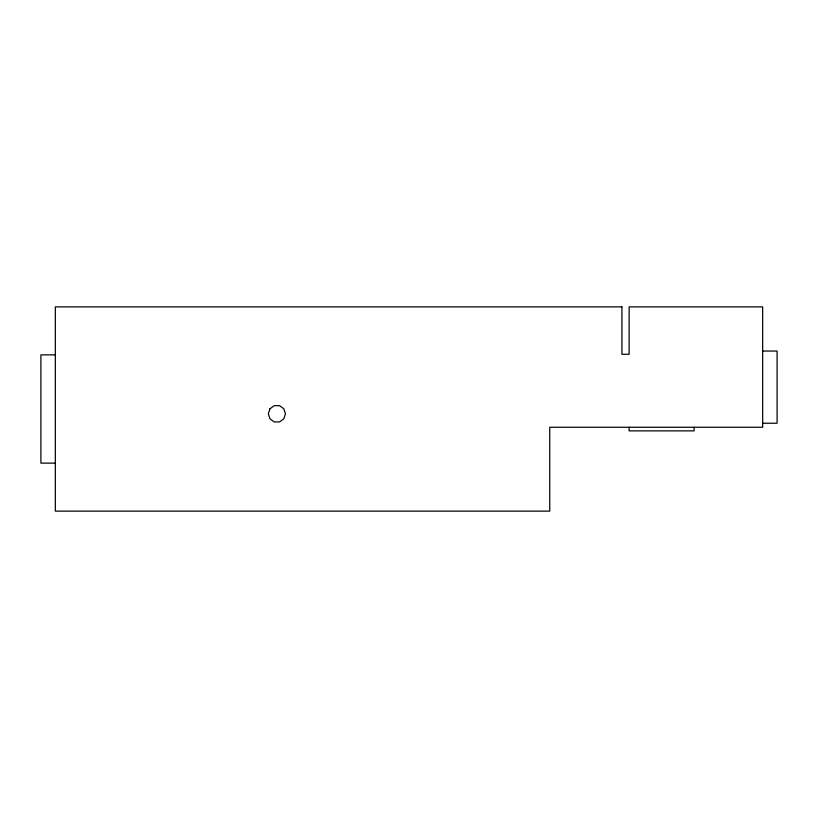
<?xml version="1.0" encoding="UTF-8"?>
<svg xmlns="http://www.w3.org/2000/svg" width="818" height="818" viewBox="0 0 818 818"><rect width="100%" height="100%" fill="white"/><g stroke="black" fill="none" stroke-linecap="round" stroke-linejoin="round"><path stroke-width="1.23" d="M762.662 351.045L777.1 351.045L777.1 423.223L762.662 423.223M55.338 354.869L40.9 354.869L40.9 463.131L55.338 463.131M694.093 427.262L694.093 430.871L629.134 430.871L629.134 427.262M269.971 408.765L268.335 413.796L269.971 418.826L274.245 421.935L279.541 421.935L283.815 418.826L285.451 413.796L283.815 408.765L279.541 405.656L274.245 405.656L269.971 408.765M621.925 306.873L55.338 306.873L55.338 511.127L549.747 511.127L549.747 427.262L762.662 427.262L762.662 306.873L629.134 306.873L629.134 354.286L621.925 354.286L621.925 306.873"/></g></svg>
